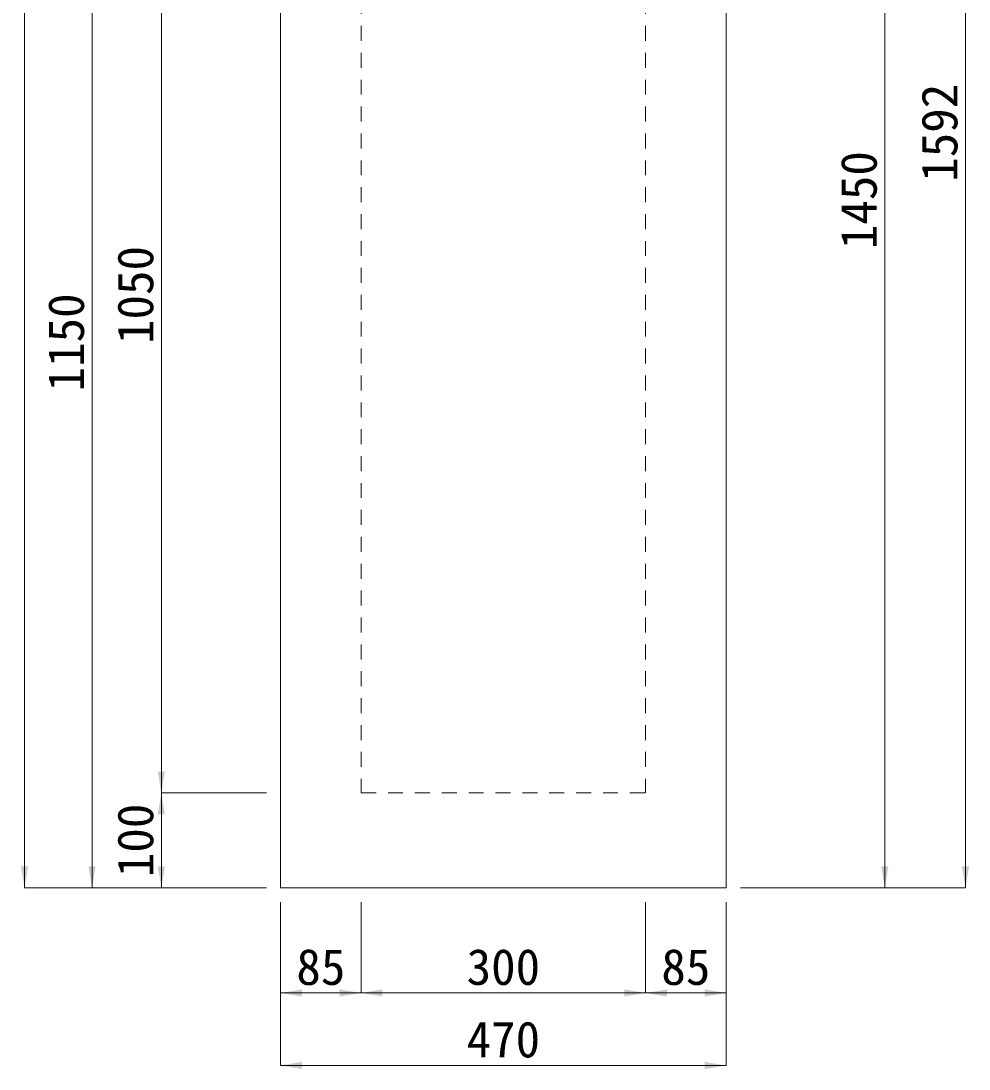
# Model space of a CAD drawing. Units: millimetres at full size. Extents: x -3301 to 90699, y 107523 to 139162.
# Drawn here: x 26143 to 27144, y 117962 to 119067 of the extents above; entities that cross this region are included whole.
import ezdxf
from ezdxf.enums import TextEntityAlignment as Align

# ---------------------------------------------------------------- set-up
doc = ezdxf.new("R2010")
doc.units = ezdxf.units.MM
doc.header["$LTSCALE"] = 21
doc.linetypes.add('USER1', pattern=[1.35, 0.75, -0.6])
doc.layers.add('寸法線', color=7, linetype='Continuous', lineweight=9)
doc.layers.add('本体', color=2, linetype='Continuous', lineweight=9)
doc.styles.add('ＭＳ ゴシック', font='')
doc.styles.get('ＭＳ ゴシック').set_extended_font_data('MS Gothic')

# ---------------------------------------------------------------- blocks, each defined once
blk = doc.blocks.new('filled_arrow')
at = {"color": 0, "linetype": 'Continuous', "lineweight": -2}
blk.add_solid([(7.5, 1.25), (0, 0), (7.5, -1.25)], dxfattribs=at)

msp = doc.modelspace()

# ---------------------------------------------------------------- linework, layer by layer
at = {"layer": '寸法線'}
for p, q in [((27139.77, 119744.64), (27139.77, 118152.64)), ((26147.2, 118152.64), (26147.2, 119682.64)), ((27054.67, 118152.64), (27054.67, 119602.64)), ((26218.47, 119302.64), (26218.47, 118152.64)), ((26291.54, 118252.64), (26291.54, 119302.64)), ((26402.31, 118252.64), (26291.54, 118252.64)), ((26291.54, 118152.64), (26291.54, 118252.64)), ((26402.31, 118252.64), (26291.54, 118252.64)), ((26402.31, 118152.64), (26147.2, 118152.64)), ((26402.31, 118152.64), (26218.47, 118152.64)), ((26402.31, 118152.64), (26291.54, 118152.64)), ((26902.31, 118152.64), (27139.77, 118152.64)), ((26902.31, 118152.64), (27054.67, 118152.64)), ((26417.31, 118137.64), (26417.31, 118041.78)), ((26417.31, 118137.64), (26417.31, 117965.35)), ((26502.31, 118137.64), (26502.31, 118041.78)), ((26502.31, 118137.64), (26502.31, 118041.78)), ((26802.31, 118137.64), (26802.31, 118041.78)), ((26802.31, 118137.64), (26802.31, 118041.78)), ((26887.31, 118137.64), (26887.31, 118041.78)), ((26887.31, 118137.64), (26887.31, 117965.35)), ((26417.31, 118041.78), (26502.31, 118041.78)), ((26502.31, 118041.78), (26802.31, 118041.78)), ((26802.31, 118041.78), (26887.31, 118041.78)), ((26417.31, 117965.35), (26887.31, 117965.35))]:
    msp.add_line(p, q, dxfattribs=at)
at = {"layer": '本体', "lineweight": 20}
for p, q in [((26417.31, 119602.64), (26417.31, 118152.64)), ((26887.31, 119602.64), (26887.31, 118152.64)), ((26417.31, 118152.64), (26887.31, 118152.64))]:
    msp.add_line(p, q, dxfattribs=at)
at = {"layer": '本体', "linetype": 'USER1'}
for p, q in [((26502.31, 119373.17), (26502.31, 118252.64)), ((26802.31, 119373.17), (26802.31, 118252.64)), ((26502.31, 118252.64), (26802.31, 118252.64))]:
    msp.add_line(p, q, dxfattribs=at)

# ---------------------------------------------------------------- block references
at = {"layer": '寸法線', "xscale": 3, "yscale": 3}
for p, rotation in [((26291.54, 118252.64), 90), ((26291.54, 118252.64), 270), ((26147.2, 118152.64), 90), ((26218.47, 118152.64), 90), ((26291.54, 118152.64), 90), ((27054.67, 118152.64), 90), ((27139.77, 118152.64), 90), ((26502.31, 118041.78), 180), ((26802.31, 118041.78), 180), ((26887.31, 118041.78), 180), ((26887.31, 117965.35), 180)]:
    msp.add_blockref('filled_arrow', p, dxfattribs=dict(at, rotation=rotation))
for p in [(26417.31, 118041.78), (26502.31, 118041.78), (26802.31, 118041.78), (26417.31, 117965.35)]:
    msp.add_blockref('filled_arrow', p, dxfattribs=at)

# ---------------------------------------------------------------- texts
at = {"layer": '寸法線', "style": 'ＭＳ ゴシック'}
for s, p in [('1592', (27112.27, 118948.64)), ('1450', (27027.17, 118877.64)), ('1050', (26264.04, 118777.64)), ('1150', (26190.97, 118727.64)), ('100', (26264.04, 118202.64))]:
    msp.add_text(s, height=37.98, rotation=90, dxfattribs=at).set_placement(p, align=Align.MIDDLE_CENTER)
for s, p in [('85', (26459.81, 118069.28)), ('300', (26652.31, 118069.28)), ('85', (26844.81, 118069.28)), ('470', (26652.31, 117992.85))]:
    msp.add_text(s, height=37.98, dxfattribs=at).set_placement(p, align=Align.MIDDLE_CENTER)

doc.saveas('drawing.dxf')
